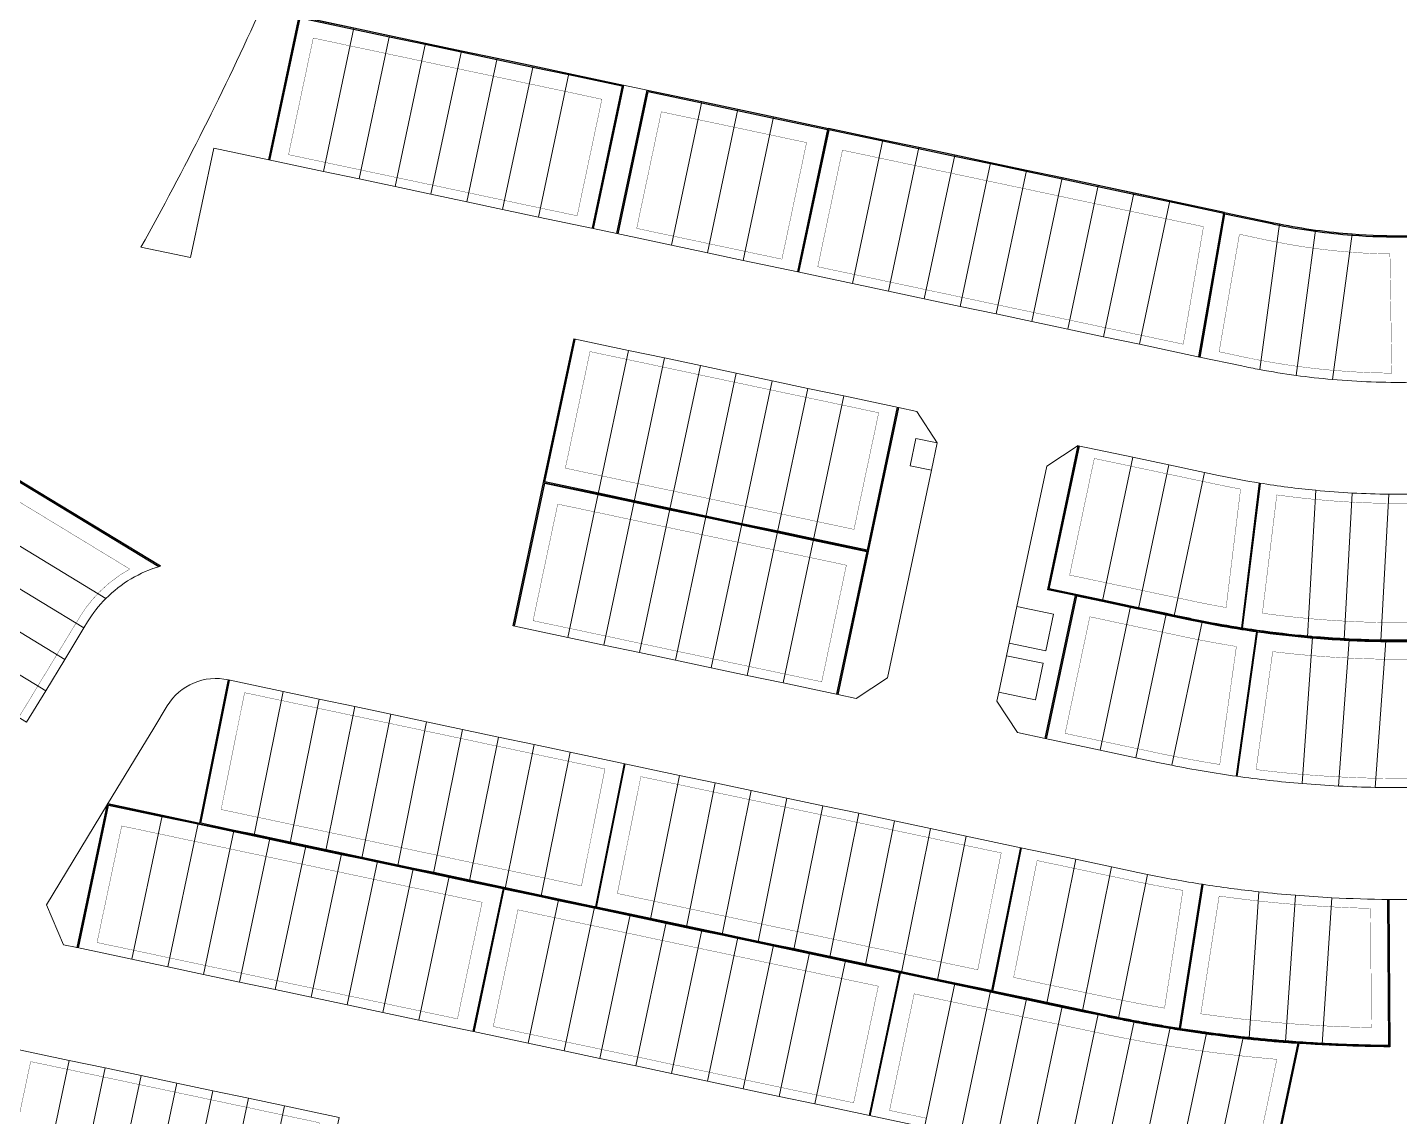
# Model space of a CAD drawing. Header units: centimetres. Extents: x -6122352 to 6876996, y -1694241 to 2592194.
# Drawn here: x 1697102 to 1921714, y -334182 to -156000 of the extents above; entities that cross this region are included whole.
import ezdxf

# ---------------------------------------------------------------- set-up
doc = ezdxf.new("R2010")
doc.units = ezdxf.units.CM
doc.header["$MEASUREMENT"] = 0
doc.linetypes.add('XR-AR-END-SETTING OUT PLAN$0$23261-XR-AR-SI-GF$0$HIDDEN', pattern=[0.375, 0.25, -0.125])
for name, color, linetype, lineweight, true_color in [('08-Compound Wall-2', 6, 'Continuous', 25, 0xff00ff), ('23585-XR-AR-DAMAC PLOT LIMITS$0$1-End units', 7, 'Continuous', 5, 0xf8991e), ('23585-XR-AR-DAMAC PLOT LIMITS$0$1-Open Space', 7, 'Continuous', 5, 0x90cf5a), ('23585-XR-AR-DAMAC PLOT LIMITS$0$1-Utility', 7, 'Continuous', 5, 0x8db1ff)]:
    doc.layers.add(name, color=color, linetype=linetype, lineweight=lineweight, true_color=true_color)
doc.layers.add('23585-XR-AR-BOUNDARY WALLS AND SETBACKS$0$setback', color=7, linetype='XR-AR-END-SETTING OUT PLAN$0$23261-XR-AR-SI-GF$0$HIDDEN')
doc.layers.add('@MI-REF LAYER', color=7, linetype='Continuous')
doc.layers.add('23585-XR-AR-DAMAC PLOT LIMITS$0$1-Mid units', color=41, linetype='Continuous', lineweight=5)
doc.layers.add('A-ANNO-TEXT', color=3, linetype='Continuous', lineweight=25)

# ---------------------------------------------------------------- blocks, each defined once
blk = doc.blocks.new('23585-XR-AR-BOUNDARY WALLS AND SETBACKS')
at = {"layer": '08-Compound Wall-2'}
for points in [[(497807.7, 2770167.03), (497814.17, 2770171.65, 0.003045), (497815.16, 2770172.37, 0.014999), (497819.89, 2770176.06, 0.015024), (497824.4, 2770180.04, 0.022882), (497830.78, 2770186.59)], [(497822.47, 2770148.09), (497807.9, 2770166.93), (497814.29, 2770171.49, 0.003045), (497815.28, 2770172.21, 0.014999), (497820.02, 2770175.91, 0.015024), (497824.53, 2770179.89, 0.022632), (497830.87, 2770186.39), (497848.67, 2770170.59)], [(497865.93, 2770162.62), (497884.74, 2770147.87, -0.003658), (497883.19, 2770146, -0.013679), (497877.14, 2770139.2, -0.001221), (497876.59, 2770138.61, -0.007805), (497872.96, 2770134.9, -0.001215), (497872.38, 2770134.34, -0.007803), (497868.62, 2770130.76, -0.001216), (497868.02, 2770130.21, -0.012513), (497861.74, 2770124.76, -0.003612), (497859.87, 2770123.25), (497844.33, 2770141.43)], [(497877.14, 2770106.23), (497861.94, 2770124.67, 0.012363), (497868.16, 2770130.07, 0.001216), (497868.75, 2770130.61, 0.007803), (497872.52, 2770134.19, 0.001215), (497873.1, 2770134.76, 0.007805), (497876.73, 2770138.47, 0.001221), (497877.29, 2770139.06, 0.013528), (497883.28, 2770145.79), (497901.45, 2770130.27)], [(497844.18, 2770141.3), (497859.72, 2770123.12, -0.009807), (497854.54, 2770119.16, -0.003483), (497852.67, 2770117.8), (497850.77, 2770116.44), (497849.67, 2770115.66), (497845.89, 2770112.95), (497844.79, 2770112.17), (497841.01, 2770109.46), (497837.34, 2770106.84), (497833.73, 2770104.26), (497819.83, 2770123.7)], [(497851.52, 2770087.35), (497837.62, 2770106.8), (497841.12, 2770109.3), (497844.91, 2770112), (497846, 2770112.79), (497849.79, 2770115.49), (497850.89, 2770116.28), (497852.78, 2770117.63, 0.003483), (497854.66, 2770119, 0.009962), (497859.92, 2770123.03, 0.003607), (497861.79, 2770124.55), (497876.99, 2770106.1)], [(497908.63, 2770110.78), (497926.36, 2770094.76, -0.008456), (497920.9, 2770089.09, -0.003246), (497918.76, 2770086.96, -0.003202), (497916.62, 2770084.89, -0.000858), (497916.04, 2770084.34, -0.002388), (497914.42, 2770082.82, -0.003202), (497912.23, 2770080.8, -0.003248), (497909.98, 2770078.79, -0.001065), (497909.24, 2770078.13, -0.006472), (497904.66, 2770074.23, -0.001115), (497903.86, 2770073.56), (497901.31, 2770071.5), (497886.39, 2770090.16)], [(497908.76, 2770110.93), (497926.64, 2770094.77, -0.008674), (497921.05, 2770088.95, -0.003246), (497918.9, 2770086.82, -0.003202), (497916.76, 2770084.74, -0.000873), (497916.17, 2770084.18), (497931.36, 2770062.93)], [(497886.23, 2770090.04), (497901.16, 2770071.37, -0.001607), (497899.99, 2770070.45, -0.003057), (497897.75, 2770068.7, -0.003397), (497895.23, 2770066.79, -0.002796), (497893.14, 2770065.24, -0.002539), (497891.22, 2770063.86), (497890.38, 2770063.26), (497888.26, 2770061.74), (497885.51, 2770059.77), (497885.5, 2770059.77), (497883.38, 2770058.26), (497880.63, 2770056.29), (497880.62, 2770056.28), (497876.02, 2770052.99), (497861.92, 2770072.29)], [(497877.51, 2770024.43), (497863.61, 2770043.88), (497863.73, 2770043.96), (497868.61, 2770047.45), (497870.97, 2770049.14), (497875.85, 2770052.63), (497876.06, 2770052.77), (497880.73, 2770056.12), (497880.74, 2770056.12), (497883.5, 2770058.09), (497885.62, 2770059.61), (497885.62, 2770059.61), (497888.38, 2770061.58), (497890.5, 2770063.1), (497891.34, 2770063.7, 0.002539), (497893.26, 2770065.08, 0.002796), (497895.35, 2770066.63, 0.003397), (497897.87, 2770068.54, 0.003057), (497900.11, 2770070.29, 0.001715), (497901.36, 2770071.28), (497903.99, 2770073.41, 0.001115), (497904.79, 2770074.07, 0.006472), (497909.37, 2770077.98, 0.001065), (497910.11, 2770078.64, 0.003248), (497912.37, 2770080.65, 0.003202), (497914.56, 2770082.67, 0.002156), (497916.02, 2770084.05), (497931.2, 2770062.81)]]:
    blk.add_lwpolyline(points, format="xyb", dxfattribs=at)
for points in [[(497807.7, 2770167.03), (497800.25, 2770161.7), (497795.37, 2770158.21), (497790.49, 2770154.73), (497785.61, 2770151.24), (497780.73, 2770147.75), (497775.85, 2770144.26), (497770.97, 2770140.77), (497766.08, 2770137.28), (497761.2, 2770133.79), (497753.76, 2770128.47)], [(497822.31, 2770147.96), (497807.74, 2770166.81), (497800.37, 2770161.54), (497795.49, 2770158.05), (497790.61, 2770154.56), (497785.73, 2770151.07), (497780.84, 2770147.58), (497775.96, 2770144.1), (497771.08, 2770140.61), (497766.2, 2770137.12), (497761.32, 2770133.63), (497753.96, 2770128.36), (497767.8, 2770109)], [(497822.39, 2770148.02), (497822.39, 2770148.02)], [(497743.07, 2770091.32), (497729.11, 2770110.85), (497736.55, 2770116.17), (497741.43, 2770119.66), (497746.32, 2770123.15), (497753.76, 2770128.47)], [(497743.23, 2770091.44), (497729.39, 2770110.8), (497736.67, 2770116.01), (497741.55, 2770119.5), (497746.43, 2770122.99), (497753.79, 2770128.25), (497767.63, 2770108.89)], [(497851.36, 2770087.24), (497837.46, 2770106.68), (497833.68, 2770103.98), (497819.66, 2770123.58)], [(497695.67, 2770057.45), (497681.72, 2770076.97), (497689.16, 2770082.29), (497694.04, 2770085.78), (497698.92, 2770089.27), (497703.8, 2770092.76), (497708.68, 2770096.25), (497713.57, 2770099.74), (497718.45, 2770103.23), (497725.89, 2770108.55), (497739.85, 2770089.02)], [(497695.84, 2770057.56), (497682, 2770076.93), (497689.28, 2770082.13), (497694.16, 2770085.62), (497699.04, 2770089.11), (497703.92, 2770092.6), (497708.8, 2770096.09), (497713.68, 2770099.58), (497718.56, 2770103.07), (497725.84, 2770108.27), (497739.68, 2770088.91)], [(497795.03, 2770105.98), (497808.93, 2770086.53), (497801.65, 2770081.33), (497796.77, 2770077.84), (497791.89, 2770074.35), (497787, 2770070.86), (497782.12, 2770067.37), (497777.24, 2770063.88), (497772.36, 2770060.39), (497765.08, 2770055.19), (497751.18, 2770074.63)], [(497795.19, 2770106.09), (497809.15, 2770086.57)], [(497779.09, 2770035.58), (497765.2, 2770055.03), (497772.48, 2770060.23), (497777.36, 2770063.72), (497782.24, 2770067.21), (497787.12, 2770070.7), (497792, 2770074.19), (497796.88, 2770077.68), (497801.76, 2770081.16), (497809.05, 2770086.37), (497822.94, 2770066.93)], [(497809.15, 2770086.57), (497823.11, 2770067.04)], [(497764.98, 2770054.99), (497751.02, 2770074.52)], [(497861.76, 2770072.18), (497875.86, 2770052.88), (497875.74, 2770052.79), (497870.86, 2770049.3), (497868.49, 2770047.61), (497863.61, 2770044.12), (497863.41, 2770043.98), (497858.73, 2770040.64), (497855.97, 2770038.66), (497853.85, 2770037.15), (497851.09, 2770035.17), (497848.97, 2770033.66), (497846.21, 2770031.68), (497844.09, 2770030.17), (497841.32, 2770028.19), (497839.21, 2770026.68), (497836.44, 2770024.7), (497834.32, 2770023.19), (497831.56, 2770021.21), (497829.44, 2770019.7), (497826.68, 2770017.72), (497822.08, 2770014.44), (497807.98, 2770033.74)], [(497778.93, 2770035.47), (497764.98, 2770054.99)], [(497823.57, 2769985.88), (497809.67, 2770005.32), (497809.79, 2770005.4), (497814.67, 2770008.89), (497817.04, 2770010.58), (497821.92, 2770014.07), (497822.12, 2770014.22), (497826.8, 2770017.56), (497829.56, 2770019.54), (497831.68, 2770021.05), (497834.44, 2770023.03), (497836.56, 2770024.54), (497839.32, 2770026.52), (497841.44, 2770028.03), (497844.2, 2770030), (497846.32, 2770031.52), (497849.09, 2770033.49), (497851.2, 2770035.01), (497853.97, 2770036.98), (497856.08, 2770038.5), (497858.85, 2770040.47), (497863.45, 2770043.76), (497877.35, 2770024.32)], [(497807.82, 2770033.62), (497821.92, 2770014.32), (497821.8, 2770014.24), (497816.92, 2770010.75), (497814.56, 2770009.06), (497809.67, 2770005.57), (497809.48, 2770005.43), (497804.79, 2770002.08), (497802.03, 2770000.1), (497799.91, 2769998.59), (497797.15, 2769996.62), (497795.03, 2769995.1), (497792.27, 2769993.13), (497790.15, 2769991.61), (497787.39, 2769989.64), (497785.27, 2769988.12), (497782.51, 2769986.15), (497780.38, 2769984.63), (497777.63, 2769982.66), (497775.5, 2769981.14), (497772.74, 2769979.17), (497768.22, 2769975.94), (497754.12, 2769995.24)], [(497769.72, 2769947.38), (497755.82, 2769966.82), (497763.1, 2769972.03), (497767.98, 2769975.52), (497768.18, 2769975.66), (497772.86, 2769979.01), (497775.62, 2769980.98), (497777.74, 2769982.5), (497780.5, 2769984.47), (497782.62, 2769985.99), (497785.38, 2769987.96), (497787.5, 2769989.47), (497790.26, 2769991.45), (497792.39, 2769992.96), (497795.15, 2769994.94), (497797.27, 2769996.45), (497800.03, 2769998.43), (497802.15, 2769999.94), (497804.91, 2770001.92), (497809.51, 2770005.2), (497823.41, 2769985.76)], [(497732.72, 2769999.46), (497704.43, 2769991.23), (497706.99, 2769982.44), (497708.66, 2769976.68), (497710.34, 2769970.92), (497712.02, 2769965.16), (497713.69, 2769959.4), (497715.37, 2769953.64), (497717.04, 2769947.88), (497718.72, 2769942.11), (497720.4, 2769936.35), (497722.95, 2769927.57)], [(497732.6, 2769999.21), (497704.68, 2769991.09), (497707.18, 2769982.5), (497708.86, 2769976.74), (497710.53, 2769970.98), (497712.21, 2769965.21), (497713.88, 2769959.45), (497715.56, 2769953.69), (497717.24, 2769947.93), (497718.91, 2769942.17), (497720.59, 2769936.41), (497723.12, 2769927.72), (497745.97, 2769934.37)], [(497769.55, 2769947.26), (497755.59, 2769966.79), (497755.57, 2769966.89), (497762.98, 2769972.19), (497767.86, 2769975.68), (497768.06, 2769975.82), (497753.96, 2769995.12)]]:
    blk.add_lwpolyline(points, dxfattribs=at)
at = {"layer": '23585-XR-AR-BOUNDARY WALLS AND SETBACKS$0$setback', "ltscale": 40, "const_width": 0.05}
for points in [[(497823.91, 2770150.96), (497811.98, 2770166.4), (497815.92, 2770169.21, 0.003045), (497816.93, 2770169.95, 0.014999), (497821.8, 2770173.75, 0.015024), (497826.45, 2770177.85, 0.015604), (497831, 2770182.39), (497845.59, 2770169.44, -0.019587), (497838.77, 2770162.68, -0.012096), (497834.31, 2770158.79, -0.012098), (497829.66, 2770155.11, -0.006072), (497827.26, 2770153.35)], [(497865.25, 2770159.47), (497880.6, 2770147.43, -0.012809), (497875.03, 2770141.19, -0.001221), (497874.48, 2770140.61, -0.007805), (497870.92, 2770136.96, -0.001215), (497870.35, 2770136.41, -0.007803), (497866.65, 2770132.89, -0.001216), (497866.07, 2770132.36, -0.011829), (497860.24, 2770127.29), (497847.56, 2770142.11, 0.010897), (497852.31, 2770146.21, 0.01054), (497856.73, 2770150.36, 0.010541), (497860.97, 2770154.7, 0.011148)], [(497878.41, 2770109.25), (497866.01, 2770124.3, 0.008085), (497870.11, 2770127.92, 0.001216), (497870.72, 2770128.48, 0.007803), (497874.55, 2770132.12, 0.001215), (497875.14, 2770132.7, 0.007805), (497878.84, 2770136.48, 0.001221), (497879.4, 2770137.08, 0.009216), (497883.59, 2770141.71), (497898.42, 2770129.04, -0.011334), (497892.65, 2770122.71, -0.007885), (497888.47, 2770118.47, -0.007881), (497884.17, 2770114.36, -0.010189)], [(497842.85, 2770138.38), (497855.55, 2770123.54, -0.005215), (497852.82, 2770121.49, -0.003483), (497850.98, 2770120.16), (497849.08, 2770118.8), (497847.99, 2770118.01), (497844.2, 2770115.31), (497843.1, 2770114.53), (497839.32, 2770111.82), (497835.66, 2770109.2), (497834.32, 2770108.24), (497822.98, 2770124.11), (497827.98, 2770127.68), (497832.86, 2770131.17), (497837.74, 2770134.66), (497839.64, 2770136.02, 0.006934)], [(497873.78, 2770105.43, -0.010182), (497867.67, 2770100.76, -0.003044), (497865.81, 2770099.41), (497862.81, 2770097.27), (497857.93, 2770093.78), (497852.93, 2770090.2), (497841.59, 2770106.07), (497842.81, 2770106.94), (497846.59, 2770109.64), (497847.69, 2770110.43), (497851.47, 2770113.13), (497852.57, 2770113.92), (497854.47, 2770115.27, 0.003482), (497856.38, 2770116.66, 0.00929), (497861.38, 2770120.48)], [(497907.81, 2770107.74), (497922.28, 2770094.66, -0.005364), (497918.85, 2770091.13, -0.003246), (497916.73, 2770089.03, -0.003202), (497914.62, 2770086.99, -0.000858), (497914.05, 2770086.44, -0.002388), (497912.45, 2770084.94, -0.003202), (497910.28, 2770082.95, -0.003248), (497908.06, 2770080.96, -0.001065), (497907.33, 2770080.31, -0.006472), (497902.8, 2770076.46, -0.001102), (497902.02, 2770075.81), (497901.76, 2770075.59), (497889.58, 2770090.82, 0.007595), (497894.44, 2770094.95, 0.007192), (497898.93, 2770099, 0.007189), (497903.3, 2770103.18, 0.007636)], [(497697.24, 2770060.41), (497685.9, 2770076.28), (497690.9, 2770079.85), (497695.79, 2770083.34), (497700.67, 2770086.83), (497705.55, 2770090.32), (497710.43, 2770093.81), (497715.31, 2770097.3), (497720.19, 2770100.79, 0.000007), (497720.19, 2770100.79), (497725.2, 2770104.36), (497736.53, 2770088.5), (497731.53, 2770084.92), (497726.65, 2770081.43), (497721.77, 2770077.95), (497716.89, 2770074.46), (497712.01, 2770070.97), (497707.13, 2770067.48), (497702.24, 2770063.99)], [(497884.89, 2770087.07), (497897.07, 2770071.84, -0.001505), (497895.98, 2770071, -0.003397), (497893.49, 2770069.11, -0.002796), (497891.43, 2770067.59, -0.002539), (497889.54, 2770066.22), (497888.69, 2770065.62), (497886.58, 2770064.1), (497883.82, 2770062.13), (497883.81, 2770062.13), (497881.7, 2770060.62, 0.000018), (497881.7, 2770060.61), (497878.94, 2770058.64), (497878.93, 2770058.64), (497876.67, 2770057.02), (497865.17, 2770072.77), (497870.16, 2770076.34), (497875.04, 2770079.83), (497878.2, 2770082.08, 0.002538), (497879.93, 2770083.33, 0.007398)], [(497743.72, 2769936.73), (497742, 2769942.64), (497740.32, 2769948.4), (497738.65, 2769954.16), (497736.97, 2769959.92), (497735.3, 2769965.68), (497733.62, 2769971.44), (497731.94, 2769977.21), (497730.27, 2769982.97), (497729.94, 2769984.08, -0.05924), (497729.09, 2769989.24, -0.070766), (497729.68, 2769995.45), (497708.15, 2769989.19), (497709.87, 2769983.28), (497711.54, 2769977.52), (497713.22, 2769971.76), (497714.9, 2769966), (497716.57, 2769960.24), (497718.25, 2769954.48), (497719.93, 2769948.71), (497721.6, 2769942.95), (497723.28, 2769937.19), (497725, 2769931.29)], [(497778.14, 2769929.06), (497783.14, 2769932.64), (497788.02, 2769936.13), (497792.9, 2769939.62), (497797.78, 2769943.1), (497802.66, 2769946.59), (497807.54, 2769950.08), (497812.43, 2769953.57, 0.000007), (497812.43, 2769953.57), (497817.43, 2769957.15), (497828.77, 2769941.29), (497823.77, 2769937.71), (497821.45, 2769936.05), (497818.88, 2769934.22), (497814, 2769930.73), (497809.12, 2769927.24), (497804.24, 2769923.75), (497799.36, 2769920.26), (497794.48, 2769916.77), (497789.6, 2769913.29), (497789.48, 2769913.2)]]:
    blk.add_lwpolyline(points, format="xyb", close=True, dxfattribs=at)
for points in [[(497819.03, 2770147.47), (497807.09, 2770162.9), (497802, 2770159.26), (497797.12, 2770155.77), (497792.23, 2770152.28), (497787.35, 2770148.8), (497782.47, 2770145.31), (497777.59, 2770141.82), (497772.71, 2770138.33), (497767.83, 2770134.84), (497762.95, 2770131.35), (497757.94, 2770127.77), (497769.28, 2770111.91), (497774.29, 2770115.49), (497779.17, 2770118.98), (497784.05, 2770122.46), (497788.93, 2770125.95), (497793.81, 2770129.44), (497798.69, 2770132.93), (497803.57, 2770136.42), (497808.46, 2770139.91), (497813.34, 2770143.4)], [(497744.63, 2770094.29), (497733.29, 2770110.15), (497738.3, 2770113.73), (497743.18, 2770117.22), (497748.06, 2770120.71), (497753.06, 2770124.28), (497764.4, 2770108.42), (497759.4, 2770104.84), (497754.52, 2770101.36), (497749.64, 2770097.87)], [(497793.63, 2770103.13), (497804.97, 2770087.26), (497799.96, 2770083.69), (497795.08, 2770080.2), (497790.2, 2770076.71), (497785.32, 2770073.22), (497780.44, 2770069.73), (497775.56, 2770066.24), (497770.67, 2770062.75), (497765.67, 2770059.18), (497754.33, 2770075.04), (497759.34, 2770078.62), (497764.22, 2770082.11), (497769.1, 2770085.59), (497773.98, 2770089.08), (497778.86, 2770092.57), (497783.74, 2770096.06), (497788.62, 2770099.55)], [(497780.5, 2770038.43), (497769.16, 2770054.29), (497774.16, 2770057.87), (497779.05, 2770061.36), (497783.93, 2770064.85), (497788.81, 2770068.34), (497793.69, 2770071.83), (497798.57, 2770075.32), (497803.45, 2770078.81), (497808.45, 2770082.38), (497819.79, 2770066.52), (497814.79, 2770062.94), (497809.91, 2770059.45), (497805.03, 2770055.96), (497800.15, 2770052.47), (497795.27, 2770048.99), (497790.38, 2770045.5), (497785.5, 2770042.01)], [(497811.23, 2770034.21), (497816.22, 2770037.78), (497821.1, 2770041.27), (497825.98, 2770044.76), (497830.86, 2770048.25), (497835.74, 2770051.74), (497840.62, 2770055.23), (497845.51, 2770058.72), (497850.39, 2770062.2), (497855.27, 2770065.69), (497860.28, 2770069.28), (497871.79, 2770053.53), (497869.17, 2770051.66), (497866.81, 2770049.97), (497861.93, 2770046.48), (497861.73, 2770046.34), (497857.05, 2770042.99), (497854.28, 2770041.02), (497852.16, 2770039.5), (497849.4, 2770037.53), (497847.28, 2770036.02), (497844.52, 2770034.04), (497842.4, 2770032.53), (497839.64, 2770030.55), (497837.52, 2770029.04), (497834.76, 2770027.06), (497832.64, 2770025.55), (497829.88, 2770023.57), (497827.76, 2770022.06), (497825, 2770020.08), (497822.73, 2770018.46)], [(497825.06, 2769988.78), (497813.72, 2770004.65), (497816.36, 2770006.53), (497818.72, 2770008.22), (497823.6, 2770011.71), (497823.8, 2770011.86), (497828.48, 2770015.2), (497831.25, 2770017.18), (497833.37, 2770018.69), (497836.13, 2770020.67), (497838.25, 2770022.18), (497841.01, 2770024.16), (497843.13, 2770025.67), (497845.89, 2770027.65), (497848.01, 2770029.16), (497850.77, 2770031.13), (497852.89, 2770032.65), (497855.65, 2770034.62), (497857.77, 2770036.14), (497860.53, 2770038.11), (497862.77, 2770039.71), (497874.11, 2770023.85), (497869.11, 2770020.27), (497864.23, 2770016.78), (497859.35, 2770013.3), (497854.47, 2770009.81), (497849.59, 2770006.32), (497844.7, 2770002.83), (497839.82, 2769999.34), (497834.94, 2769995.85), (497830.06, 2769992.36)], [(497806.34, 2770030.72), (497817.85, 2770014.97), (497815.23, 2770013.11), (497812.87, 2770011.42), (497807.99, 2770007.93), (497807.79, 2770007.79), (497803.11, 2770004.44), (497800.35, 2770002.46), (497798.22, 2770000.95), (497795.46, 2769998.97), (497793.34, 2769997.46), (497790.58, 2769995.49), (497788.46, 2769993.97), (497785.7, 2769992), (497783.58, 2769990.48), (497780.82, 2769988.51), (497778.7, 2769986.99), (497775.94, 2769985.02), (497773.82, 2769983.5), (497771.06, 2769981.53), (497768.79, 2769979.91), (497757.29, 2769995.65), (497762.28, 2769999.22), (497767.16, 2770002.71), (497772.04, 2770006.2), (497776.92, 2770009.69), (497781.8, 2770013.18), (497786.68, 2770016.67), (497791.57, 2770020.16), (497796.45, 2770023.65), (497801.33, 2770027.14)], [(497820.18, 2769985.3), (497815.17, 2769981.72), (497810.29, 2769978.23), (497805.41, 2769974.74), (497800.53, 2769971.25), (497795.65, 2769967.76), (497790.77, 2769964.27), (497785.89, 2769960.78), (497781.01, 2769957.3), (497776.12, 2769953.81), (497771.12, 2769950.23), (497759.78, 2769966.09), (497764.78, 2769969.67), (497769.67, 2769973.16), (497769.86, 2769973.3), (497774.55, 2769976.65), (497777.31, 2769978.62), (497779.43, 2769980.14), (497782.19, 2769982.11), (497784.31, 2769983.63), (497787.07, 2769985.6), (497789.19, 2769987.12), (497791.95, 2769989.09), (497794.07, 2769990.6), (497796.83, 2769992.58), (497798.95, 2769994.09), (497801.71, 2769996.07), (497803.83, 2769997.58), (497806.59, 2769999.56), (497808.84, 2770001.16)]]:
    blk.add_lwpolyline(points, close=True, dxfattribs=at)
blk.add_lwpolyline([(497884, 2770030.92), (497879, 2770027.34), (497867.66, 2770043.2), (497870.3, 2770045.09), (497872.66, 2770046.78), (497877.54, 2770050.27), (497877.74, 2770050.41), (497882.42, 2770053.76), (497882.43, 2770053.77), (497885.19, 2770055.73), (497887.3, 2770057.25), (497887.31, 2770057.25), (497890.07, 2770059.22), (497892.18, 2770060.74), (497893.03, 2770061.34, 0.002539), (497894.97, 2770062.74, 0.002796), (497897.09, 2770064.31, 0.003397), (497899.64, 2770066.24, 0.003057), (497901.91, 2770068.01, 0.001726), (497903.18, 2770069.02), (497905.82, 2770071.16, 0.001128), (497906.64, 2770071.84, 0.006472), (497911.28, 2770075.8, 0.001065), (497912.03, 2770076.46, 0.003248), (497914.31, 2770078.51, 0.001937), (497915.66, 2770079.74), (497928.05, 2770062.41)], format="xyb", dxfattribs=at)
blk = doc.blocks.new('A$C9d9485f6')
at = {"layer": 'A-ANNO-TEXT', "rotation": 312.4881850805905}
blk.add_blockref('23585-XR-AR-BOUNDARY WALLS AND SETBACKS', (-2377088.53, -1504219.25), dxfattribs=at)
blk = doc.blocks.new('23585-XR-AR-DAMAC PLOT LIMITS')
at = {"layer": '23585-XR-AR-DAMAC PLOT LIMITS$0$1-End units', "color": 251, "true_color": 0x636466}
for points in [[(497848.73, 2770170.66, -0.025713), (497839.79, 2770161.58), (497824.4, 2770180.04, 0.022882), (497830.78, 2770186.59)], [(497830.56, 2770153.91, -0.006072), (497828.13, 2770152.13), (497822.39, 2770148.02), (497807.7, 2770167.03), (497814.17, 2770171.65, 0.003045), (497815.16, 2770172.37)], [(497884.88, 2770147.89, -0.003811), (497883.27, 2770145.93, -0.013679), (497877.22, 2770139.13, -0.001221), (497876.66, 2770138.54), (497859.87, 2770155.72, 0.016307), (497866, 2770162.7)], [(497868.09, 2770130.14, -0.012513), (497861.8, 2770124.69, -0.003757), (497859.86, 2770123.11), (497844.26, 2770141.36, 0.016214), (497851.31, 2770147.32)], [(497901.51, 2770130.34, -0.015293), (497893.74, 2770121.68), (497877.22, 2770139.13, 0.013679), (497883.27, 2770145.93)], [(497859.86, 2770123.11, -0.009962), (497854.6, 2770119.08, -0.003483), (497852.73, 2770117.72), (497850.83, 2770116.36), (497836.87, 2770135.88), (497838.77, 2770137.24, 0.012054), (497844.26, 2770141.36)], [(497885.19, 2770113.26, -0.014161), (497877.07, 2770106.17), (497861.8, 2770124.69, 0.012513), (497868.09, 2770130.14, 0.001216), (497868.69, 2770130.69)], [(497877.07, 2770106.17, -0.014154), (497868.56, 2770099.55), (497854.6, 2770119.08, 0.009962), (497859.86, 2770123.11, 0.003757), (497861.8, 2770124.69)], [(497918.83, 2770086.89), (497902.25, 2770104.25, 0.011181), (497908.76, 2770110.93), (497926.57, 2770094.84, -0.008673), (497920.98, 2770089.02, -0.003246)], [(497910.05, 2770078.71, -0.001065), (497909.3, 2770078.06, -0.006472), (497904.72, 2770074.15, -0.001115), (497903.92, 2770073.49), (497901.3, 2770071.36), (497886.31, 2770090.1, 0.011164), (497893.46, 2770096.08)], [(497901.3, 2770071.36, -0.001715), (497900.05, 2770070.37, -0.003057), (497897.81, 2770068.62, -0.003397), (497895.29, 2770066.71, -0.002796), (497893.2, 2770065.16), (497879.04, 2770084.54, 0.010967), (497886.31, 2770090.1)], [(497931.37, 2770062.93), (497923.92, 2770057.61), (497909.3, 2770078.06, 0.001065), (497910.05, 2770078.71, 0.003248), (497912.3, 2770080.73, 0.003202), (497914.49, 2770082.74, 0.002388), (497916.11, 2770084.27)], [(497730.59, 2769989.31), (497706.99, 2769982.44), (497704.43, 2769991.23), (497732.72, 2769999.46, 0.127624)]]:
    blk.add_lwpolyline(points, format="xyb", close=True, dxfattribs=at)
for points in [[(497807.7, 2770167.03), (497822.39, 2770148.02), (497814.21, 2770142.18), (497800.25, 2770161.7)], [(497761.2, 2770133.79), (497775.16, 2770114.27), (497767.72, 2770108.95), (497753.76, 2770128.47)], [(497753.76, 2770128.47), (497767.72, 2770108.95), (497760.27, 2770103.62), (497746.32, 2770123.15)], [(497841.07, 2770109.38), (497837.4, 2770106.76), (497833.62, 2770104.06), (497819.67, 2770123.58), (497827.11, 2770128.91)], [(497736.55, 2770116.17), (497750.51, 2770096.65), (497743.07, 2770091.33), (497729.11, 2770110.85)], [(497858.81, 2770092.56), (497851.36, 2770087.24), (497837.4, 2770106.76), (497841.07, 2770109.38), (497844.85, 2770112.09)], [(497725.89, 2770108.55), (497739.85, 2770089.02), (497732.41, 2770083.7), (497718.45, 2770103.23)], [(497795.2, 2770106.09), (497809.15, 2770086.57), (497801.71, 2770081.25), (497787.75, 2770100.77)], [(497809.15, 2770086.57), (497823.11, 2770067.04), (497815.66, 2770061.72), (497801.71, 2770081.25)], [(497689.16, 2770082.29), (497703.12, 2770062.77), (497695.67, 2770057.45), (497681.72, 2770076.97)], [(497758.46, 2770079.84), (497772.42, 2770060.31), (497764.98, 2770054.99), (497751.02, 2770074.52)], [(497883.44, 2770058.17), (497880.69, 2770056.21), (497880.68, 2770056.2), (497876, 2770052.85), (497861.84, 2770072.24), (497869.29, 2770077.56)], [(497876, 2770052.85), (497875.8, 2770052.71), (497870.92, 2770049.22), (497868.55, 2770047.53), (497854.4, 2770066.91), (497861.84, 2770072.24)], [(497772.42, 2770060.31), (497786.38, 2770040.79), (497778.93, 2770035.47), (497764.98, 2770054.99)], [(497884.87, 2770029.7), (497877.43, 2770024.37), (497863.47, 2770043.9), (497863.67, 2770044.04), (497868.55, 2770047.53), (497870.92, 2770049.22)], [(497877.43, 2770024.37), (497869.98, 2770019.05), (497856.03, 2770038.58), (497858.79, 2770040.55), (497863.47, 2770043.9)], [(497829.5, 2770019.62), (497826.74, 2770017.64), (497822.06, 2770014.3), (497807.9, 2770033.68), (497815.35, 2770039)], [(497822.06, 2770014.3), (497821.86, 2770014.15), (497816.98, 2770010.67), (497814.61, 2770008.98), (497800.46, 2770028.36), (497807.9, 2770033.68)], [(497830.94, 2769991.14), (497823.49, 2769985.82), (497809.53, 2770005.34), (497809.73, 2770005.49), (497814.61, 2770008.98), (497816.98, 2770010.67)], [(497823.49, 2769985.82), (497816.05, 2769980.5), (497802.09, 2770000.02), (497804.85, 2770002), (497809.53, 2770005.34)], [(497775.56, 2769981.06), (497772.8, 2769979.09), (497768.12, 2769975.74), (497753.96, 2769995.12), (497761.41, 2770000.44)], [(497763.04, 2769972.11), (497777, 2769952.59), (497769.55, 2769947.27), (497755.6, 2769966.79)], [(497832.96, 2769940.59), (497830.64, 2769938.93), (497825.51, 2769935.27), (497811.55, 2769954.79), (497819, 2769960.11)], [(497796.22, 2769914.33), (497791.34, 2769910.84), (497788.78, 2769909.01), (497774.82, 2769928.54), (497782.27, 2769933.86)]]:
    blk.add_lwpolyline(points, close=True, dxfattribs=at)
at = {"layer": '23585-XR-AR-DAMAC PLOT LIMITS$0$1-Mid units', "color": 251, "true_color": 0x636466}
for points in [[(497839.79, 2770161.58, -0.012096), (497835.27, 2770157.63), (497819.89, 2770176.06, 0.015024), (497824.4, 2770180.04)], [(497835.27, 2770157.63, -0.012098), (497830.56, 2770153.91), (497815.16, 2770172.37, 0.014999), (497819.89, 2770176.06)], [(497876.66, 2770138.54, -0.007805), (497873.03, 2770134.83, -0.001215), (497872.45, 2770134.26), (497855.68, 2770151.43, 0.010541), (497859.87, 2770155.72)], [(497872.45, 2770134.26, -0.007803), (497868.69, 2770130.69, -0.001216), (497868.09, 2770130.14), (497851.31, 2770147.32, 0.01054), (497855.68, 2770151.43)], [(497893.74, 2770121.68, -0.007885), (497889.53, 2770117.4), (497873.03, 2770134.83, 0.007805), (497876.66, 2770138.54, 0.001221), (497877.22, 2770139.13)], [(497889.53, 2770117.4, -0.007881), (497885.19, 2770113.26), (497868.69, 2770130.69, 0.007803), (497872.45, 2770134.26, 0.001215), (497873.03, 2770134.83)], [(497868.56, 2770099.55, -0.003044), (497866.68, 2770098.19), (497863.69, 2770096.05), (497849.73, 2770115.57), (497850.83, 2770116.36), (497852.73, 2770117.72, 0.003483), (497854.6, 2770119.08)], [(497918.83, 2770086.89, -0.003202), (497916.69, 2770084.82, -0.000858), (497916.11, 2770084.27, -0.002388), (497914.49, 2770082.74), (497897.92, 2770100.1, 0.007189), (497902.25, 2770104.25)], [(497914.49, 2770082.74, -0.003202), (497912.3, 2770080.73, -0.003248), (497910.05, 2770078.71), (497893.46, 2770096.08, 0.007192), (497897.92, 2770100.1)], [(497893.2, 2770065.16, -0.002539), (497891.28, 2770063.78), (497890.44, 2770063.18), (497888.32, 2770061.66), (497874.17, 2770081.05), (497877.33, 2770083.3, 0.002538), (497879.04, 2770084.54)], [(497923.92, 2770057.61), (497919.04, 2770054.12), (497904.72, 2770074.15, 0.006472), (497909.3, 2770078.06)], [(497919.04, 2770054.12), (497914.16, 2770050.63), (497900.05, 2770070.37, 0.001715), (497901.3, 2770071.36), (497903.92, 2770073.49, 0.001115), (497904.72, 2770074.15)], [(497914.16, 2770050.63), (497909.28, 2770047.14), (497895.29, 2770066.71, 0.003397), (497897.81, 2770068.62, 0.003057), (497900.05, 2770070.37)], [(497909.28, 2770047.14), (497904.4, 2770043.65), (497890.44, 2770063.18), (497891.28, 2770063.78, 0.002539), (497893.2, 2770065.16, 0.002796), (497895.29, 2770066.71)], [(497731.71, 2769983.39), (497708.67, 2769976.68), (497706.99, 2769982.44), (497730.59, 2769989.31, 0.059212), (497731.39, 2769984.5)]]:
    blk.add_lwpolyline(points, format="xyb", close=True, dxfattribs=at)
for points in [[(497800.25, 2770161.7), (497814.21, 2770142.18), (497809.33, 2770138.69), (497795.37, 2770158.21)], [(497795.37, 2770158.21), (497809.33, 2770138.69), (497804.45, 2770135.2), (497790.49, 2770154.73)], [(497790.49, 2770154.73), (497804.45, 2770135.2), (497799.57, 2770131.71), (497785.61, 2770151.24)], [(497785.61, 2770151.24), (497799.57, 2770131.71), (497794.69, 2770128.22), (497780.73, 2770147.75)], [(497780.73, 2770147.75), (497794.69, 2770128.22), (497789.81, 2770124.73), (497775.85, 2770144.26)], [(497775.85, 2770144.26), (497789.81, 2770124.73), (497784.92, 2770121.24), (497770.97, 2770140.77)], [(497770.97, 2770140.77), (497784.92, 2770121.24), (497780.04, 2770117.76), (497766.09, 2770137.28)], [(497766.09, 2770137.28), (497780.04, 2770117.76), (497775.16, 2770114.27), (497761.2, 2770133.79)], [(497850.83, 2770116.36), (497849.73, 2770115.57), (497845.95, 2770112.87), (497831.99, 2770132.39), (497836.87, 2770135.88)], [(497845.95, 2770112.87), (497844.85, 2770112.09), (497841.07, 2770109.38), (497827.11, 2770128.91), (497831.99, 2770132.39)], [(497746.32, 2770123.15), (497760.27, 2770103.62), (497755.39, 2770100.14), (497741.44, 2770119.66)], [(497741.44, 2770119.66), (497755.39, 2770100.14), (497750.51, 2770096.65), (497736.55, 2770116.17)], [(497863.69, 2770096.05), (497858.81, 2770092.56), (497844.85, 2770112.09), (497845.95, 2770112.87), (497849.73, 2770115.57)], [(497718.45, 2770103.23), (497732.41, 2770083.7), (497727.52, 2770080.21), (497713.57, 2770099.74)], [(497787.75, 2770100.77), (497801.71, 2770081.25), (497796.83, 2770077.76), (497782.87, 2770097.28)], [(497713.57, 2770099.74), (497727.52, 2770080.21), (497722.64, 2770076.73), (497708.69, 2770096.25)], [(497708.69, 2770096.25), (497722.64, 2770076.73), (497717.76, 2770073.24), (497703.81, 2770092.76)], [(497782.87, 2770097.28), (497796.83, 2770077.76), (497791.95, 2770074.27), (497777.99, 2770093.79)], [(497777.99, 2770093.79), (497791.95, 2770074.27), (497787.06, 2770070.78), (497773.11, 2770090.3)], [(497703.81, 2770092.76), (497717.76, 2770073.24), (497712.88, 2770069.75), (497698.92, 2770089.27)], [(497698.92, 2770089.27), (497712.88, 2770069.75), (497708, 2770066.26), (497694.04, 2770085.78)], [(497773.11, 2770090.3), (497787.06, 2770070.78), (497782.18, 2770067.29), (497768.23, 2770086.81)], [(497768.23, 2770086.81), (497782.18, 2770067.29), (497777.3, 2770063.8), (497763.35, 2770083.33)], [(497694.04, 2770085.78), (497708, 2770066.26), (497703.12, 2770062.77), (497689.16, 2770082.29)], [(497763.35, 2770083.33), (497777.3, 2770063.8), (497772.42, 2770060.31), (497758.46, 2770079.84)], [(497801.71, 2770081.25), (497815.66, 2770061.72), (497810.78, 2770058.23), (497796.83, 2770077.76)], [(497888.32, 2770061.66), (497885.57, 2770059.69), (497885.56, 2770059.69), (497883.44, 2770058.17), (497869.29, 2770077.56), (497874.17, 2770081.05)], [(497796.83, 2770077.76), (497810.78, 2770058.23), (497805.9, 2770054.74), (497791.95, 2770074.27)], [(497791.95, 2770074.27), (497805.9, 2770054.74), (497801.02, 2770051.25), (497787.06, 2770070.78)], [(497787.06, 2770070.78), (497801.02, 2770051.25), (497796.14, 2770047.77), (497782.18, 2770067.29)], [(497782.18, 2770067.29), (497796.14, 2770047.77), (497791.26, 2770044.28), (497777.3, 2770063.8)], [(497854.4, 2770066.91), (497868.55, 2770047.53), (497863.67, 2770044.04), (497849.52, 2770063.43)], [(497777.3, 2770063.8), (497791.26, 2770044.28), (497786.38, 2770040.79), (497772.42, 2770060.31)], [(497863.67, 2770044.04), (497863.47, 2770043.9), (497858.79, 2770040.55), (497844.64, 2770059.94), (497849.52, 2770063.43)], [(497904.4, 2770043.65), (497899.52, 2770040.16), (497885.56, 2770059.69), (497885.57, 2770059.69), (497888.32, 2770061.66), (497890.44, 2770063.18)], [(497858.79, 2770040.55), (497856.03, 2770038.58), (497853.91, 2770037.06), (497839.75, 2770056.45), (497844.64, 2770059.94)], [(497899.52, 2770040.16), (497894.63, 2770036.67), (497880.68, 2770056.2), (497880.69, 2770056.21), (497883.44, 2770058.17), (497885.56, 2770059.69)], [(497853.91, 2770037.06), (497851.15, 2770035.09), (497849.03, 2770033.58), (497834.87, 2770052.96), (497839.75, 2770056.45)], [(497880.68, 2770056.2), (497894.63, 2770036.67), (497889.75, 2770033.18), (497875.8, 2770052.71), (497876, 2770052.85)], [(497849.03, 2770033.58), (497846.27, 2770031.6), (497844.15, 2770030.09), (497829.99, 2770049.47), (497834.87, 2770052.96)], [(497875.8, 2770052.71), (497889.75, 2770033.18), (497884.87, 2770029.7), (497870.92, 2770049.22)], [(497844.15, 2770030.09), (497841.38, 2770028.11), (497839.27, 2770026.6), (497825.11, 2770045.98), (497829.99, 2770049.47)], [(497839.27, 2770026.6), (497836.5, 2770024.62), (497834.38, 2770023.11), (497820.23, 2770042.49), (497825.11, 2770045.98)], [(497834.38, 2770023.11), (497831.62, 2770021.13), (497829.5, 2770019.62), (497815.35, 2770039), (497820.23, 2770042.49)], [(497869.98, 2770019.05), (497865.1, 2770015.56), (497851.15, 2770035.09), (497853.91, 2770037.06), (497856.03, 2770038.58)], [(497865.1, 2770015.56), (497860.22, 2770012.08), (497846.27, 2770031.6), (497849.03, 2770033.58), (497851.15, 2770035.09)], [(497860.22, 2770012.08), (497855.34, 2770008.59), (497841.38, 2770028.11), (497844.15, 2770030.09), (497846.27, 2770031.6)], [(497800.46, 2770028.36), (497814.61, 2770008.98), (497809.73, 2770005.49), (497795.58, 2770024.87)], [(497855.34, 2770008.59), (497850.46, 2770005.1), (497836.5, 2770024.62), (497839.27, 2770026.6), (497841.38, 2770028.11)], [(497809.73, 2770005.49), (497809.53, 2770005.34), (497804.85, 2770002), (497790.7, 2770021.38), (497795.58, 2770024.87)], [(497836.5, 2770024.62), (497850.46, 2770005.1), (497845.58, 2770001.61), (497831.62, 2770021.13), (497834.38, 2770023.11)], [(497804.85, 2770002), (497802.09, 2770000.02), (497799.97, 2769998.51), (497785.81, 2770017.89), (497790.7, 2770021.38)], [(497831.62, 2770021.13), (497845.58, 2770001.61), (497840.7, 2769998.12), (497826.74, 2770017.64), (497829.5, 2770019.62)], [(497799.97, 2769998.51), (497797.21, 2769996.53), (497795.09, 2769995.02), (497780.93, 2770014.4), (497785.81, 2770017.89)], [(497826.74, 2770017.64), (497840.7, 2769998.12), (497835.82, 2769994.63), (497821.86, 2770014.15), (497822.06, 2770014.3)], [(497795.09, 2769995.02), (497792.33, 2769993.05), (497790.21, 2769991.53), (497776.05, 2770010.91), (497780.93, 2770014.4)], [(497835.82, 2769994.63), (497830.94, 2769991.14), (497816.98, 2770010.67), (497821.86, 2770014.15)], [(497790.21, 2769991.53), (497787.45, 2769989.56), (497785.33, 2769988.04), (497771.17, 2770007.42), (497776.05, 2770010.91)], [(497785.33, 2769988.04), (497782.57, 2769986.07), (497780.44, 2769984.55), (497766.29, 2770003.93), (497771.17, 2770007.42)], [(497780.44, 2769984.55), (497777.69, 2769982.58), (497775.56, 2769981.06), (497761.41, 2770000.44), (497766.29, 2770003.93)], [(497816.05, 2769980.5), (497811.17, 2769977.01), (497797.21, 2769996.53), (497799.97, 2769998.51), (497802.09, 2770000.02)], [(497811.17, 2769977.01), (497806.29, 2769973.52), (497792.33, 2769993.05), (497795.09, 2769995.02), (497797.21, 2769996.53)], [(497806.29, 2769973.52), (497801.4, 2769970.03), (497787.45, 2769989.56), (497790.21, 2769991.53), (497792.33, 2769993.05)], [(497801.4, 2769970.03), (497796.52, 2769966.54), (497782.57, 2769986.07), (497785.33, 2769988.04), (497787.45, 2769989.56)], [(497796.52, 2769966.54), (497791.64, 2769963.05), (497777.69, 2769982.58), (497780.44, 2769984.55), (497782.57, 2769986.07)], [(497708.67, 2769976.68), (497731.71, 2769983.39), (497733.39, 2769977.62), (497710.34, 2769970.92)], [(497791.64, 2769963.05), (497786.76, 2769959.56), (497772.8, 2769979.09), (497775.56, 2769981.06), (497777.69, 2769982.58)], [(497786.76, 2769959.56), (497781.88, 2769956.08), (497767.92, 2769975.6), (497768.12, 2769975.74), (497772.8, 2769979.09)], [(497710.34, 2769970.92), (497733.39, 2769977.62), (497735.06, 2769971.86), (497712.02, 2769965.16)], [(497781.88, 2769956.08), (497777, 2769952.59), (497763.04, 2769972.11), (497767.92, 2769975.6)], [(497712.02, 2769965.16), (497735.06, 2769971.86), (497736.74, 2769966.1), (497713.69, 2769959.4)], [(497825.51, 2769935.27), (497823.19, 2769933.61), (497820.63, 2769931.78), (497806.67, 2769951.3), (497811.55, 2769954.79)], [(497806.67, 2769951.3), (497820.63, 2769931.78), (497815.75, 2769928.29), (497801.79, 2769947.81)], [(497801.79, 2769947.81), (497815.75, 2769928.29), (497810.87, 2769924.8), (497796.91, 2769944.33)], [(497796.91, 2769944.33), (497810.87, 2769924.8), (497805.99, 2769921.31), (497792.03, 2769940.84)], [(497792.03, 2769940.84), (497805.99, 2769921.31), (497801.11, 2769917.82), (497787.15, 2769937.35)], [(497787.15, 2769937.35), (497801.11, 2769917.82), (497796.22, 2769914.33), (497782.27, 2769933.86)]]:
    blk.add_lwpolyline(points, close=True, dxfattribs=at)
at = {"layer": '23585-XR-AR-DAMAC PLOT LIMITS$0$1-Open Space', "color": 251, "true_color": 0x636466}
for points in [[(497681.72, 2770076.97), (497689.16, 2770082.29), (497694.04, 2770085.78), (497698.92, 2770089.27), (497703.81, 2770092.76), (497708.69, 2770096.25), (497713.57, 2770099.74), (497718.45, 2770103.23), (497725.89, 2770108.55), (497729.11, 2770110.85), (497736.55, 2770116.17), (497741.44, 2770119.66), (497746.32, 2770123.15), (497753.76, 2770128.47), (497761.2, 2770133.79), (497766.09, 2770137.28), (497770.97, 2770140.77), (497775.85, 2770144.26), (497780.73, 2770147.75), (497785.61, 2770151.24), (497790.49, 2770154.73), (497795.37, 2770158.21), (497800.25, 2770161.7), (497807.7, 2770167.03), (497814.17, 2770171.65, 0.003045), (497815.16, 2770172.37, 0.014999), (497819.89, 2770176.06, 0.015024), (497824.4, 2770180.04, 0.022882), (497830.78, 2770186.59, 0.022929)], [(497931.37, 2770062.93), (497916.11, 2770084.27, 0.000858), (497916.69, 2770084.82, 0.003202), (497918.83, 2770086.89, 0.003246), (497920.98, 2770089.02, 0.008673), (497926.57, 2770094.84), (497908.76, 2770110.93, 0.003595), (497910.79, 2770113.14)], [(497617.4, 2770075.06), (497621.78, 2770078.79), (497630.08, 2770072.78, -0.039701), (497656.99, 2770001.81)]]:
    blk.add_lwpolyline(points, format="xyb", dxfattribs=at)
for points in [[(497837.4, 2770106.76), (497851.36, 2770087.24), (497847.57, 2770084.53), (497841.5, 2770085.54), (497840.63, 2770086.75), (497845.59, 2770090.3), (497845.57, 2770090.33), (497842.02, 2770095.29), (497841.99, 2770095.27), (497837.08, 2770091.72), (497835.85, 2770093.44), (497840.81, 2770096.99), (497837.27, 2770101.95), (497832.3, 2770098.4), (497818.65, 2770117.51), (497819.66, 2770123.58), (497819.67, 2770123.58), (497833.62, 2770104.06)], [(497729.11, 2770110.85), (497743.07, 2770091.33), (497739.85, 2770089.02), (497725.89, 2770108.55)], [(497803.76, 2770106.87), (497800.84, 2770104.78), (497803.5, 2770101.06), (497806.42, 2770103.15), (497826.61, 2770074.89), (497825.6, 2770068.83), (497823.11, 2770067.04), (497809.15, 2770086.57), (497795.2, 2770106.09), (497797.69, 2770107.88)], [(497755.6, 2769966.79), (497769.55, 2769947.27), (497767.69, 2769945.94), (497760.99, 2769948.26)]]:
    blk.add_lwpolyline(points, close=True, dxfattribs=at)
for points in [[(497695.67, 2770057.45), (497688.2, 2770052.1), (497698.83, 2770037.21), (497692.08, 2770032.38, 0.020989), (497676.56, 2770073.29), (497681.72, 2770076.97)], [(497768.12, 2769975.74), (497767.92, 2769975.6), (497763.04, 2769972.11), (497755.6, 2769966.79), (497753.23, 2769974.93), (497751.53, 2769980.78), (497750.34, 2769984.85, -0.321319), (497753.96, 2769995.12)]]:
    blk.add_lwpolyline(points, format="xyb", close=True, dxfattribs=at)
at = {"layer": '23585-XR-AR-DAMAC PLOT LIMITS$0$1-Utility', "color": 251, "true_color": 0x636466}
for points in [[(497806.42, 2770103.15), (497803.5, 2770101.06), (497800.84, 2770104.78), (497803.76, 2770106.87)], [(497837.27, 2770101.95), (497840.81, 2770096.99), (497835.85, 2770093.44), (497832.3, 2770098.4)], [(497845.59, 2770090.3), (497840.63, 2770086.75), (497837.08, 2770091.72), (497841.99, 2770095.27), (497842.02, 2770095.29), (497845.57, 2770090.33)]]:
    blk.add_lwpolyline(points, close=True, dxfattribs=at)
blk = doc.blocks.new('A$Cf093b529')
at = {"layer": 'A-ANNO-TEXT'}
blk.add_blockref('23585-XR-AR-DAMAC PLOT LIMITS', (-495391.99, -2768603.44), dxfattribs=at)

msp = doc.modelspace()

# ---------------------------------------------------------------- block references
at = {"layer": '@MI-REF LAYER', "xscale": 1000, "yscale": 1000, "zscale": 1000}
msp.add_blockref('A$C9d9485f6', (-23958.95046, 48155.57226), dxfattribs=at)
at = {"layer": '@MI-REF LAYER', "xscale": 1000, "yscale": 1000, "zscale": 1000, "rotation": 312.4882903633292}
msp.add_blockref('A$Cf093b529', (-891608.73293, 539022.72011), dxfattribs=at)

doc.saveas('drawing.dxf')
